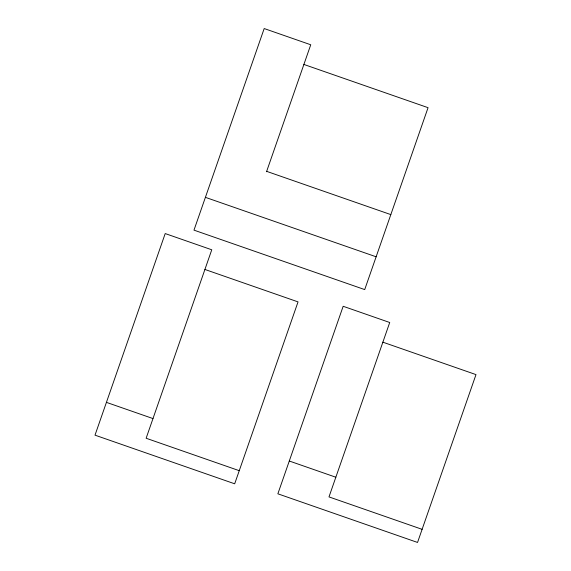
<?xml version="1.0" encoding="UTF-8"?>
<svg xmlns="http://www.w3.org/2000/svg" width="571" height="571" viewBox="0 0 571 571"><rect width="100%" height="100%" fill="white"/><g stroke="black" fill="none" stroke-linecap="round" stroke-linejoin="round"><path stroke-width="0.86" d="M266.521 171.757L310.745 44.766L264.187 28.55L193.983 230.142L364.712 289.59L428.057 107.676L303.893 64.444M266.664 171.357L390.821 214.596M205.403 197.345L376.132 256.793M204.918 269.462L298.041 301.888L234.688 483.801L95.007 435.159L165.205 233.568L211.77 249.784L146.133 438.25L239.256 470.682M382.87 342.179L475.993 374.605L417.544 542.45L277.863 493.808L343.164 306.284L389.722 322.501L328.989 496.906L422.112 529.331M289.283 461.011L335.841 477.228M106.427 402.362L152.985 418.572"/></g></svg>
